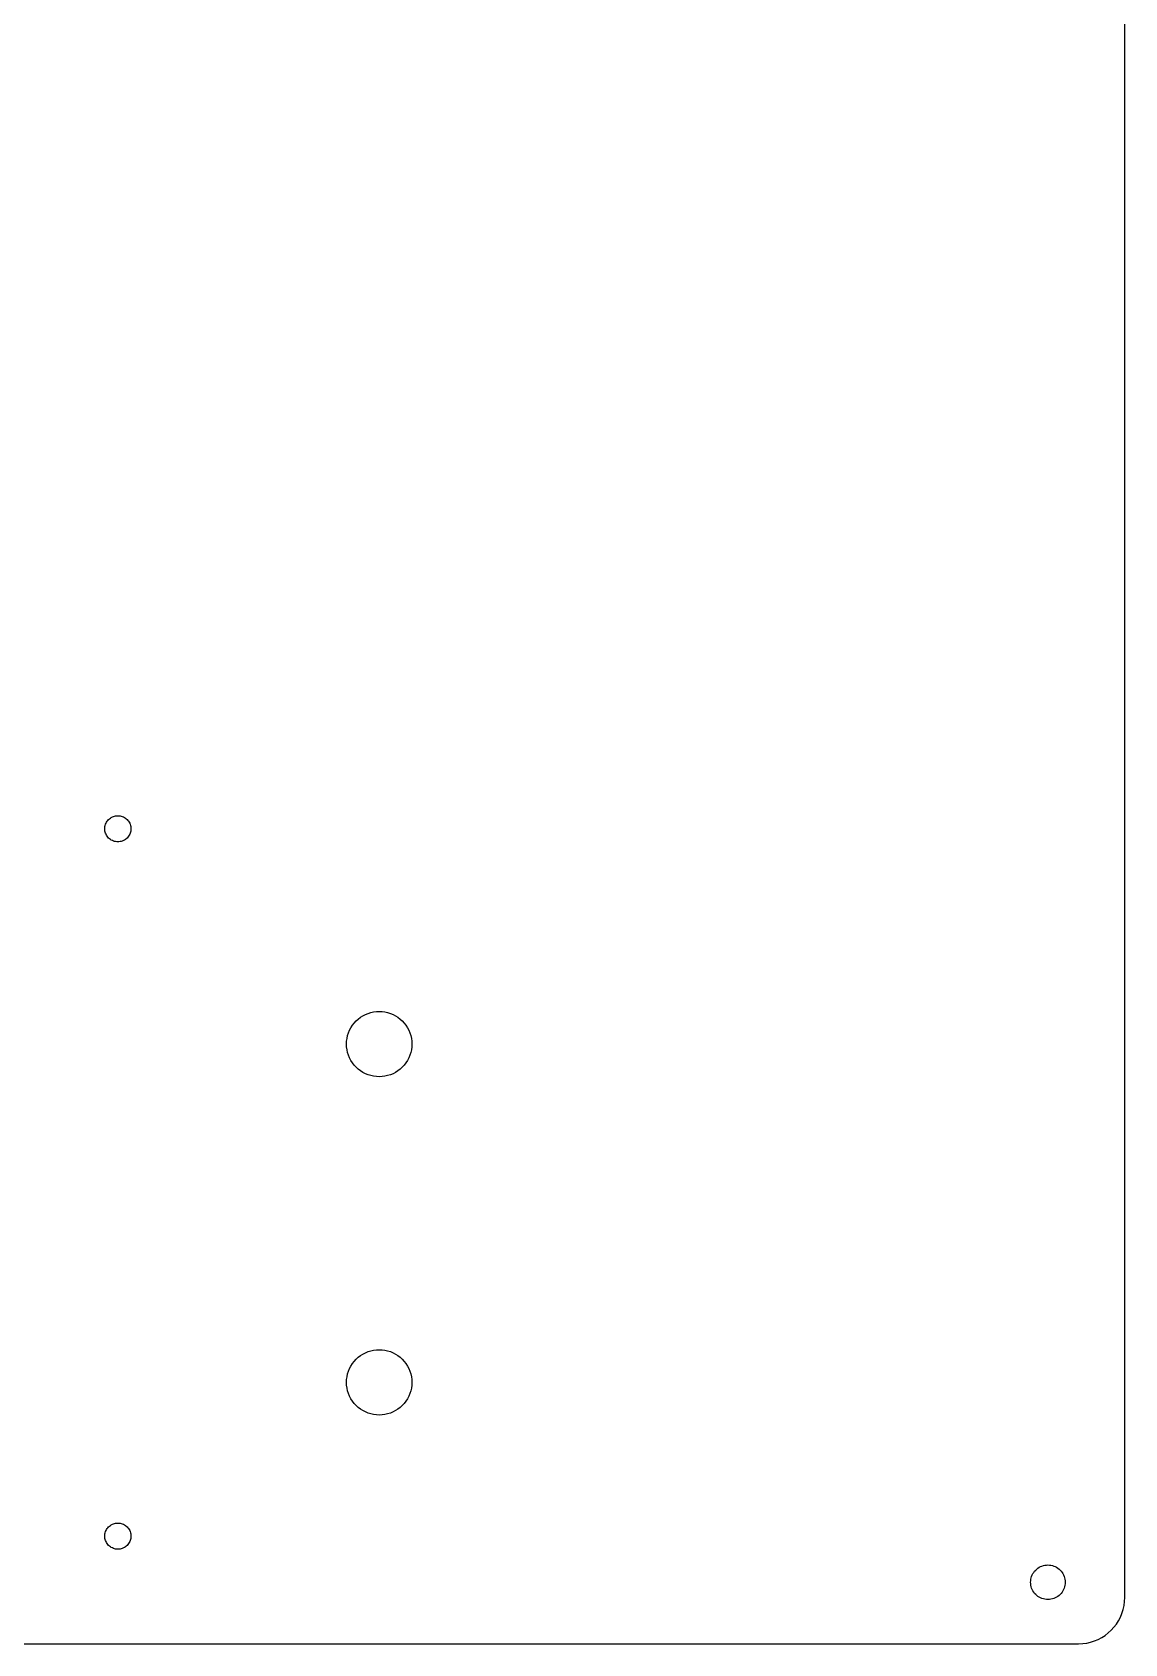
# Model space of a CAD drawing. Header units: metres. Extents: x -280 to 530, y 0 to 440.
# Drawn here: x 387.9 to 530, y 0 to 209.6 of the extents above; entities that cross this region are included whole.
import ezdxf

# ---------------------------------------------------------------- set-up
doc = ezdxf.new("R2010")
doc.units = ezdxf.units.M

msp = doc.modelspace()

# ---------------------------------------------------------------- linework, layer by layer
for p, q in [((530, 6), (530, 422.212)), ((397.528, 106.85), (397.607, 106.975)), ((397.607, 106.975), (397.698, 107.093)), ((397.698, 107.093), (397.798, 107.202)), ((397.798, 107.202), (397.907, 107.302)), ((397.907, 107.302), (398.025, 107.393)), ((398.025, 107.393), (398.15, 107.472)), ((398.15, 107.472), (398.282, 107.541)), ((398.282, 107.541), (398.419, 107.597)), ((398.419, 107.597), (398.56, 107.642)), ((398.56, 107.642), (398.705, 107.674)), ((398.705, 107.674), (398.852, 107.694)), ((398.852, 107.694), (399, 107.7)), ((399, 107.7), (399.148, 107.694)), ((399.148, 107.694), (399.295, 107.674)), ((399.295, 107.674), (399.44, 107.642)), ((399.44, 107.642), (399.581, 107.597)), ((399.581, 107.597), (399.718, 107.541)), ((399.718, 107.541), (399.85, 107.472)), ((399.85, 107.472), (399.975, 107.393)), ((399.975, 107.393), (400.093, 107.302)), ((400.093, 107.302), (400.202, 107.202)), ((400.202, 107.202), (400.302, 107.093)), ((400.302, 107.093), (400.393, 106.975)), ((400.393, 106.975), (400.472, 106.85)), ((397.3, 106), (397.306, 106.148)), ((397.306, 105.852), (397.3, 106)), ((397.306, 106.148), (397.326, 106.295)), ((397.326, 105.705), (397.306, 105.852)), ((397.326, 106.295), (397.358, 106.44)), ((397.358, 105.56), (397.326, 105.705)), ((397.358, 106.44), (397.403, 106.581)), ((397.403, 105.419), (397.358, 105.56)), ((397.403, 106.581), (397.459, 106.718)), ((397.459, 105.282), (397.403, 105.419)), ((397.459, 106.718), (397.528, 106.85)), ((397.528, 105.15), (397.459, 105.282)), ((397.607, 105.025), (397.528, 105.15)), ((397.698, 104.907), (397.607, 105.025)), ((397.798, 104.798), (397.698, 104.907)), ((400.302, 104.907), (400.202, 104.798)), ((400.393, 105.025), (400.302, 104.907)), ((400.472, 105.15), (400.393, 105.025)), ((400.472, 106.85), (400.541, 106.718)), ((400.541, 105.282), (400.472, 105.15)), ((400.541, 106.718), (400.597, 106.581)), ((400.597, 105.419), (400.541, 105.282)), ((400.597, 106.581), (400.642, 106.44)), ((400.642, 105.56), (400.597, 105.419)), ((400.642, 106.44), (400.674, 106.295)), ((400.674, 105.705), (400.642, 105.56)), ((400.674, 106.295), (400.694, 106.148)), ((400.694, 105.852), (400.674, 105.705)), ((400.694, 106.148), (400.7, 106)), ((400.7, 106), (400.694, 105.852)), ((397.907, 104.698), (397.798, 104.798)), ((398.025, 104.607), (397.907, 104.698)), ((398.15, 104.528), (398.025, 104.607)), ((398.282, 104.459), (398.15, 104.528)), ((398.419, 104.403), (398.282, 104.459)), ((398.56, 104.358), (398.419, 104.403)), ((398.705, 104.326), (398.56, 104.358)), ((398.852, 104.306), (398.705, 104.326)), ((399, 104.3), (398.852, 104.306)), ((399.148, 104.306), (399, 104.3)), ((399.295, 104.326), (399.148, 104.306)), ((399.44, 104.358), (399.295, 104.326)), ((399.581, 104.403), (399.44, 104.358)), ((399.718, 104.459), (399.581, 104.403)), ((399.85, 104.528), (399.718, 104.459)), ((399.975, 104.607), (399.85, 104.528)), ((400.093, 104.698), (399.975, 104.607)), ((400.202, 104.798), (400.093, 104.698)), ((430.875, 81.6806), (431.204, 81.8518)), ((431.204, 81.8518), (431.546, 81.9937)), ((431.546, 81.9937), (431.9, 82.1052)), ((431.9, 82.1052), (432.262, 82.1854)), ((432.262, 82.1854), (432.63, 82.2338)), ((432.63, 82.2338), (433, 82.25)), ((433, 82.25), (433.37, 82.2338)), ((433.37, 82.2338), (433.738, 82.1854)), ((433.738, 82.1854), (434.1, 82.1052)), ((434.1, 82.1052), (434.454, 81.9937)), ((434.454, 81.9937), (434.796, 81.8518)), ((434.796, 81.8518), (435.125, 81.6806)), ((429.006, 79.4536), (429.148, 79.7961)), ((429.148, 79.7961), (429.319, 80.125)), ((429.319, 80.125), (429.519, 80.4377)), ((429.519, 80.4377), (429.744, 80.7318)), ((429.744, 80.7318), (429.995, 81.0052)), ((429.995, 81.0052), (430.268, 81.2557)), ((430.268, 81.2557), (430.562, 81.4814)), ((430.562, 81.4814), (430.875, 81.6806)), ((435.125, 81.6806), (435.438, 81.4814)), ((435.438, 81.4814), (435.732, 81.2557)), ((435.732, 81.2557), (436.005, 81.0052)), ((436.005, 81.0052), (436.256, 80.7318)), ((436.256, 80.7318), (436.481, 80.4377)), ((436.481, 80.4377), (436.681, 80.125)), ((436.681, 80.125), (436.852, 79.7961)), ((436.852, 79.7961), (436.994, 79.4536)), ((428.75, 78), (428.766, 78.3704)), ((428.766, 77.6296), (428.75, 78)), ((428.766, 78.3704), (428.815, 78.738)), ((428.815, 77.262), (428.766, 77.6296)), ((428.815, 78.738), (428.895, 79.1)), ((428.895, 79.1), (429.006, 79.4536)), ((436.994, 79.4536), (437.105, 79.1)), ((437.105, 79.1), (437.185, 78.738)), ((437.185, 78.738), (437.234, 78.3704)), ((437.234, 77.6296), (437.185, 77.262)), ((437.234, 78.3704), (437.25, 78)), ((437.25, 78), (437.234, 77.6296)), ((428.895, 76.9), (428.815, 77.262)), ((429.006, 76.5464), (428.895, 76.9)), ((429.148, 76.2039), (429.006, 76.5464)), ((429.319, 75.875), (429.148, 76.2039)), ((429.519, 75.5623), (429.319, 75.875)), ((429.744, 75.2681), (429.519, 75.5623)), ((436.481, 75.5623), (436.256, 75.2681)), ((436.681, 75.875), (436.481, 75.5623)), ((436.852, 76.2039), (436.681, 75.875)), ((436.994, 76.5464), (436.852, 76.2039)), ((437.105, 76.9), (436.994, 76.5464)), ((437.185, 77.262), (437.105, 76.9)), ((429.995, 74.9948), (429.744, 75.2681)), ((430.268, 74.7443), (429.995, 74.9948)), ((430.562, 74.5186), (430.268, 74.7443)), ((430.875, 74.3194), (430.562, 74.5186)), ((431.204, 74.1482), (430.875, 74.3194)), ((431.546, 74.0063), (431.204, 74.1482)), ((431.9, 73.8948), (431.546, 74.0063)), ((432.262, 73.8146), (431.9, 73.8948)), ((432.63, 73.7662), (432.262, 73.8146)), ((433, 73.75), (432.63, 73.7662)), ((433.37, 73.7662), (433, 73.75)), ((433.738, 73.8146), (433.37, 73.7662)), ((434.1, 73.8948), (433.738, 73.8146)), ((434.454, 74.0063), (434.1, 73.8948)), ((434.796, 74.1482), (434.454, 74.0063)), ((435.125, 74.3194), (434.796, 74.1482)), ((435.438, 74.5186), (435.125, 74.3194)), ((435.732, 74.7443), (435.438, 74.5186)), ((436.005, 74.9948), (435.732, 74.7443)), ((436.256, 75.2681), (436.005, 74.9948)), ((430.875, 37.6806), (431.204, 37.8518)), ((431.204, 37.8518), (431.546, 37.9937)), ((431.546, 37.9937), (431.9, 38.1052)), ((431.9, 38.1052), (432.262, 38.1854)), ((432.262, 38.1854), (432.63, 38.2338)), ((432.63, 38.2338), (433, 38.25)), ((433, 38.25), (433.37, 38.2338)), ((433.37, 38.2338), (433.738, 38.1854)), ((433.738, 38.1854), (434.1, 38.1052)), ((434.1, 38.1052), (434.454, 37.9937)), ((434.454, 37.9937), (434.796, 37.8518)), ((434.796, 37.8518), (435.125, 37.6806)), ((429.006, 35.4536), (429.148, 35.7961)), ((429.148, 35.7961), (429.319, 36.125)), ((429.319, 36.125), (429.519, 36.4377)), ((429.519, 36.4377), (429.744, 36.7318)), ((429.744, 36.7318), (429.995, 37.0052)), ((429.995, 37.0052), (430.268, 37.2557)), ((430.268, 37.2557), (430.562, 37.4814)), ((430.562, 37.4814), (430.875, 37.6806)), ((435.125, 37.6806), (435.438, 37.4814)), ((435.438, 37.4814), (435.732, 37.2557)), ((435.732, 37.2557), (436.005, 37.0052)), ((436.005, 37.0052), (436.256, 36.7318)), ((436.256, 36.7318), (436.481, 36.4377)), ((436.481, 36.4377), (436.681, 36.125)), ((436.681, 36.125), (436.852, 35.7961)), ((436.852, 35.7961), (436.994, 35.4536)), ((428.75, 34), (428.766, 34.3704)), ((428.766, 33.6296), (428.75, 34)), ((428.766, 34.3704), (428.815, 34.738)), ((428.815, 33.262), (428.766, 33.6296)), ((428.815, 34.738), (428.895, 35.1)), ((428.895, 35.1), (429.006, 35.4536)), ((436.994, 35.4536), (437.105, 35.1)), ((437.105, 35.1), (437.185, 34.738)), ((437.185, 34.738), (437.234, 34.3704)), ((437.234, 33.6296), (437.185, 33.262)), ((437.234, 34.3704), (437.25, 34)), ((437.25, 34), (437.234, 33.6296)), ((428.895, 32.9), (428.815, 33.262)), ((429.006, 32.5464), (428.895, 32.9)), ((429.148, 32.2039), (429.006, 32.5464)), ((429.319, 31.875), (429.148, 32.2039)), ((429.519, 31.5623), (429.319, 31.875)), ((429.744, 31.2681), (429.519, 31.5623)), ((436.481, 31.5623), (436.256, 31.2681)), ((436.681, 31.875), (436.481, 31.5623)), ((436.852, 32.2039), (436.681, 31.875)), ((436.994, 32.5464), (436.852, 32.2039)), ((437.105, 32.9), (436.994, 32.5464)), ((437.185, 33.262), (437.105, 32.9)), ((429.995, 30.9948), (429.744, 31.2681)), ((430.268, 30.7443), (429.995, 30.9948)), ((430.562, 30.5186), (430.268, 30.7443)), ((430.875, 30.3194), (430.562, 30.5186)), ((431.204, 30.1482), (430.875, 30.3194)), ((431.546, 30.0063), (431.204, 30.1482)), ((431.9, 29.8948), (431.546, 30.0063)), ((432.262, 29.8146), (431.9, 29.8948)), ((432.63, 29.7662), (432.262, 29.8146)), ((433, 29.75), (432.63, 29.7662)), ((433.37, 29.7662), (433, 29.75)), ((433.738, 29.8146), (433.37, 29.7662)), ((434.1, 29.8948), (433.738, 29.8146)), ((434.454, 30.0063), (434.1, 29.8948)), ((434.796, 30.1482), (434.454, 30.0063)), ((435.125, 30.3194), (434.796, 30.1482)), ((435.438, 30.5186), (435.125, 30.3194)), ((435.732, 30.7443), (435.438, 30.5186)), ((436.005, 30.9948), (435.732, 30.7443)), ((436.256, 31.2681), (436.005, 30.9948)), ((397.403, 14.5814), (397.459, 14.7185)), ((397.459, 14.7185), (397.528, 14.85)), ((397.528, 14.85), (397.607, 14.9751)), ((397.607, 14.9751), (397.698, 15.0927)), ((397.698, 15.0927), (397.798, 15.2021)), ((397.798, 15.2021), (397.907, 15.3023)), ((397.907, 15.3023), (398.025, 15.3926)), ((398.025, 15.3926), (398.15, 15.4722)), ((398.15, 15.4722), (398.282, 15.5407)), ((398.282, 15.5407), (398.419, 15.5975)), ((398.419, 15.5975), (398.56, 15.6421)), ((398.56, 15.6421), (398.705, 15.6742)), ((398.705, 15.6742), (398.852, 15.6935)), ((398.852, 15.6935), (399, 15.7)), ((399, 15.7), (399.148, 15.6935)), ((399.148, 15.6935), (399.295, 15.6742)), ((399.295, 15.6742), (399.44, 15.6421)), ((399.44, 15.6421), (399.581, 15.5975)), ((399.581, 15.5975), (399.718, 15.5407)), ((399.718, 15.5407), (399.85, 15.4722)), ((399.85, 15.4722), (399.975, 15.3926)), ((399.975, 15.3926), (400.093, 15.3023)), ((400.093, 15.3023), (400.202, 15.2021)), ((400.202, 15.2021), (400.302, 15.0927)), ((400.302, 15.0927), (400.393, 14.9751)), ((400.393, 14.9751), (400.472, 14.85)), ((400.472, 14.85), (400.541, 14.7185)), ((400.541, 14.7185), (400.597, 14.5814)), ((397.3, 14), (397.306, 14.1482)), ((397.306, 13.8518), (397.3, 14)), ((397.306, 14.1482), (397.326, 14.2952)), ((397.326, 13.7048), (397.306, 13.8518)), ((397.326, 14.2952), (397.358, 14.44)), ((397.358, 13.56), (397.326, 13.7048)), ((397.358, 14.44), (397.403, 14.5814)), ((397.403, 13.4186), (397.358, 13.56)), ((397.459, 13.2816), (397.403, 13.4186)), ((397.528, 13.15), (397.459, 13.2816)), ((397.607, 13.0249), (397.528, 13.15)), ((397.698, 12.9073), (397.607, 13.0249)), ((397.798, 12.7979), (397.698, 12.9073)), ((397.907, 12.6977), (397.798, 12.7979)), ((398.025, 12.6075), (397.907, 12.6977)), ((398.15, 12.5278), (398.025, 12.6075)), ((399.975, 12.6075), (399.85, 12.5278)), ((400.093, 12.6977), (399.975, 12.6075)), ((400.202, 12.7979), (400.093, 12.6977)), ((400.302, 12.9073), (400.202, 12.7979)), ((400.393, 13.0249), (400.302, 12.9073)), ((400.472, 13.15), (400.393, 13.0249)), ((400.541, 13.2816), (400.472, 13.15)), ((400.597, 13.4186), (400.541, 13.2816)), ((400.597, 14.5814), (400.642, 14.44)), ((400.642, 13.56), (400.597, 13.4186)), ((400.642, 14.44), (400.674, 14.2952)), ((400.674, 13.7048), (400.642, 13.56)), ((400.674, 14.2952), (400.694, 14.1482)), ((400.694, 13.8518), (400.674, 13.7048)), ((400.694, 14.1482), (400.7, 14)), ((400.7, 14), (400.694, 13.8518)), ((398.282, 12.4593), (398.15, 12.5278)), ((398.419, 12.4025), (398.282, 12.4593)), ((398.56, 12.3579), (398.419, 12.4025)), ((398.705, 12.3258), (398.56, 12.3579)), ((398.852, 12.3065), (398.705, 12.3258)), ((399, 12.3), (398.852, 12.3065)), ((399.148, 12.3065), (399, 12.3)), ((399.295, 12.3258), (399.148, 12.3065)), ((399.44, 12.3579), (399.295, 12.3258)), ((399.581, 12.4025), (399.44, 12.3579)), ((399.718, 12.4593), (399.581, 12.4025)), ((399.85, 12.5278), (399.718, 12.4593)), ((517.759, 8.19609), (517.784, 8.3907)), ((517.784, 8.3907), (517.827, 8.58234)), ((517.827, 8.58234), (517.886, 8.76953)), ((517.886, 8.76953), (517.961, 8.95088)), ((517.961, 8.95088), (518.051, 9.125)), ((518.051, 9.125), (518.157, 9.29054)), ((518.157, 9.29054), (518.276, 9.44626)), ((518.276, 9.44626), (518.409, 9.59099)), ((518.409, 9.59099), (518.554, 9.72359)), ((518.554, 9.72359), (518.709, 9.84308)), ((518.709, 9.84308), (518.875, 9.94855)), ((518.875, 9.94855), (519.049, 10.0392)), ((519.049, 10.0392), (519.23, 10.1143)), ((519.23, 10.1143), (519.418, 10.1733)), ((519.418, 10.1733), (519.609, 10.2158)), ((519.609, 10.2158), (519.804, 10.2414)), ((519.804, 10.2414), (520, 10.25)), ((520, 10.25), (520.196, 10.2414)), ((520.196, 10.2414), (520.391, 10.2158)), ((520.391, 10.2158), (520.582, 10.1733)), ((520.582, 10.1733), (520.77, 10.1143)), ((520.77, 10.1143), (520.951, 10.0392)), ((520.951, 10.0392), (521.125, 9.94855)), ((521.125, 9.94855), (521.291, 9.84308)), ((521.291, 9.84308), (521.446, 9.72359)), ((521.446, 9.72359), (521.591, 9.59099)), ((521.591, 9.59099), (521.724, 9.44626)), ((521.724, 9.44626), (521.843, 9.29054)), ((521.843, 9.29054), (521.949, 9.125)), ((521.949, 9.125), (522.039, 8.95088)), ((522.039, 8.95088), (522.114, 8.76953)), ((522.114, 8.76953), (522.173, 8.58234)), ((522.173, 8.58234), (522.216, 8.3907)), ((522.216, 8.3907), (522.241, 8.19609)), ((517.75, 8), (517.759, 8.19609)), ((517.759, 7.80389), (517.75, 8)), ((517.784, 7.60928), (517.759, 7.80389)), ((517.827, 7.41765), (517.784, 7.60928)), ((517.886, 7.23045), (517.827, 7.41765)), ((517.961, 7.0491), (517.886, 7.23045)), ((518.051, 6.875), (517.961, 7.0491)), ((518.157, 6.70944), (518.051, 6.875)), ((518.276, 6.55373), (518.157, 6.70944)), ((518.409, 6.409), (518.276, 6.55373)), ((518.554, 6.2764), (518.409, 6.409)), ((521.591, 6.409), (521.446, 6.2764)), ((521.724, 6.55373), (521.591, 6.409)), ((521.843, 6.70944), (521.724, 6.55373)), ((521.949, 6.875), (521.843, 6.70944)), ((522.039, 7.0491), (521.949, 6.875)), ((522.114, 7.23045), (522.039, 7.0491)), ((522.173, 7.41765), (522.114, 7.23045)), ((522.216, 7.60928), (522.173, 7.41765)), ((522.241, 7.80389), (522.216, 7.60928)), ((522.241, 8.19609), (522.25, 8)), ((522.25, 8), (522.241, 7.80389)), ((518.709, 6.15691), (518.554, 6.2764)), ((518.875, 6.05144), (518.709, 6.15691)), ((519.049, 5.9608), (518.875, 6.05144)), ((519.23, 5.88568), (519.049, 5.9608)), ((519.418, 5.82666), (519.23, 5.88568)), ((519.609, 5.78418), (519.418, 5.82666)), ((519.804, 5.75856), (519.609, 5.78418)), ((520, 5.75), (519.804, 5.75856)), ((520.196, 5.75856), (520, 5.75)), ((520.391, 5.78418), (520.196, 5.75856)), ((520.582, 5.82666), (520.391, 5.78418)), ((520.77, 5.88568), (520.582, 5.82666)), ((520.951, 5.9608), (520.77, 5.88568)), ((521.125, 6.05144), (520.951, 5.9608)), ((521.291, 6.15691), (521.125, 6.05144)), ((521.446, 6.2764), (521.291, 6.15691)), ((529.638, 3.94788), (529.796, 4.44708)), ((529.796, 4.44708), (529.909, 4.95811)), ((529.909, 4.95811), (529.977, 5.47707)), ((529.977, 5.47707), (530, 6)), ((528.243, 1.75735), (528.596, 2.14328)), ((528.596, 2.14328), (528.915, 2.55855)), ((528.915, 2.55855), (529.196, 3)), ((529.196, 3), (529.438, 3.46429)), ((529.438, 3.46429), (529.638, 3.94788)), ((123, 0), (524, 0)), ((524, 0), (524.523, 0.02283)), ((524.523, 0.02283), (525.042, 0.09116)), ((525.042, 0.09116), (525.553, 0.20445)), ((525.553, 0.20445), (526.052, 0.36185)), ((526.052, 0.36185), (526.536, 0.56215)), ((526.536, 0.56215), (527, 0.80385)), ((527, 0.80385), (527.441, 1.08508)), ((527.441, 1.08508), (527.857, 1.40373)), ((527.857, 1.40373), (528.243, 1.75735))]:
    msp.add_line(p, q)

doc.saveas('drawing.dxf')
